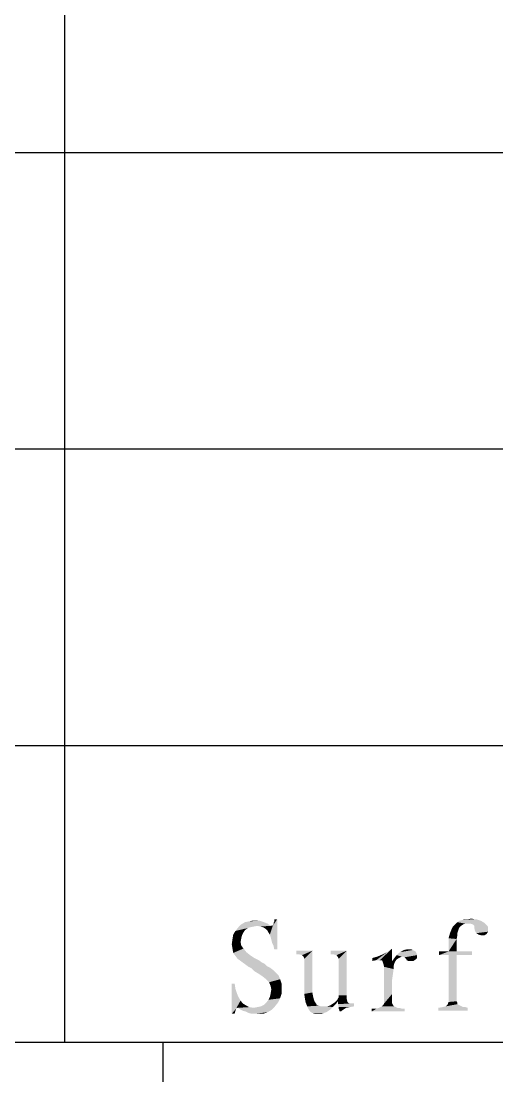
# Model space of a CAD drawing. Header units: millimetres. Extents: x 336 to 634, y 189 to 399.
# Drawn here: x 572.67 to 582.3, y 254.49 to 275.83 of the extents above; entities that cross this region are included whole.
import ezdxf

# ---------------------------------------------------------------- set-up
doc = ezdxf.new("R2010")
doc.units = ezdxf.units.MM

msp = doc.modelspace()

# ---------------------------------------------------------------- linework, layer by layer
at = {"color": 2, "linetype": 'Continuous'}
for p, q in [((573.54988, 297.17577), (573.54988, 255.17577)), ((448.54988, 273.17577), (628.54988, 273.17577)), ((448.54988, 267.17577), (628.54988, 267.17577)), ((448.54988, 261.17577), (628.54988, 261.17577)), ((448.54988, 255.17577), (628.54988, 255.17577))]:
    msp.add_line(p, q, dxfattribs=at)
at = {"color": 7, "linetype": 'Continuous'}
for p, q in [((448.54993, 255.17685), (628.54993, 255.17685)), ((575.54993, 229.17685), (575.54993, 255.17685))]:
    msp.add_line(p, q, dxfattribs=at)
for points in [[(577.58615, 257.6017), (577.66023, 257.57207), (577.12689, 257.55725)], [(577.58615, 257.6017), (577.12689, 257.55725), (577.20097, 257.6017)], [(577.54171, 257.61651), (577.20097, 257.6017), (577.27504, 257.61651)], [(577.20097, 257.6017), (577.54171, 257.61651), (577.58615, 257.6017)], [(577.42319, 257.63133), (577.49726, 257.63133), (577.27504, 257.61651)], [(577.42319, 257.63133), (577.27504, 257.61651), (577.34911, 257.63133)], [(577.27504, 257.61651), (577.49726, 257.63133), (577.54171, 257.61651)], [(577.70467, 257.34985), (577.76393, 257.52762), (577.85282, 257.66096)], [(577.71948, 257.3054), (577.70467, 257.34985), (577.85282, 257.66096)], [(577.7343, 257.24614), (577.71948, 257.3054), (577.85282, 257.66096)], [(577.74911, 257.18688), (577.7343, 257.24614), (577.85282, 257.66096)], [(577.77874, 257.12762), (577.74911, 257.18688), (577.85282, 257.66096)], [(577.76393, 257.52762), (577.77874, 257.55725), (577.85282, 257.66096)], [(577.77874, 257.58688), (577.79356, 257.61651), (577.85282, 257.66096)], [(577.77874, 257.55725), (577.77874, 257.58688), (577.85282, 257.66096)], [(577.79356, 257.05355), (577.77874, 257.12762), (577.85282, 257.66096)], [(577.85282, 257.66096), (577.79356, 257.61651), (577.79356, 257.66096)], [(577.79356, 257.05355), (577.85282, 257.66096), (577.85282, 257.05355)], [(581.66023, 257.57207), (581.45282, 257.55725), (581.49726, 257.6017)], [(581.97134, 257.63133), (581.49726, 257.6017), (581.54171, 257.63133)], [(581.49726, 257.6017), (581.97134, 257.63133), (582.04541, 257.58688)], [(581.49726, 257.6017), (582.04541, 257.58688), (581.66023, 257.57207)], [(581.54171, 257.63133), (581.60097, 257.64614), (581.88245, 257.66096)], [(581.54171, 257.63133), (581.88245, 257.66096), (581.97134, 257.63133)], [(581.838, 257.66096), (581.88245, 257.66096), (581.60097, 257.64614)], [(581.71948, 257.66096), (581.838, 257.66096), (581.60097, 257.64614)], [(581.71948, 257.66096), (581.60097, 257.64614), (581.66023, 257.66096)], [(581.71948, 257.66096), (581.77874, 257.67577), (581.838, 257.66096)], [(577.17134, 257.39429), (576.96393, 257.34985), (577.00837, 257.42392)], [(576.96393, 257.34985), (577.17134, 257.39429), (577.14171, 257.33503)], [(577.30467, 257.49799), (577.26023, 257.48318), (577.00837, 257.42392)], [(577.30467, 257.49799), (577.00837, 257.42392), (577.06763, 257.49799)], [(577.26023, 257.48318), (577.20097, 257.43873), (577.00837, 257.42392)], [(577.00837, 257.42392), (577.20097, 257.43873), (577.17134, 257.39429)], [(577.45282, 257.52762), (577.06763, 257.49799), (577.12689, 257.55725)], [(577.45282, 257.52762), (577.37874, 257.51281), (577.06763, 257.49799)], [(577.06763, 257.49799), (577.37874, 257.51281), (577.30467, 257.49799)], [(577.45282, 257.52762), (577.12689, 257.55725), (577.66023, 257.57207)], [(577.45282, 257.52762), (577.66023, 257.57207), (577.71948, 257.52762)], [(577.71948, 257.52762), (577.51208, 257.51281), (577.45282, 257.52762)], [(577.74911, 257.52762), (577.76393, 257.52762), (577.51208, 257.51281)], [(577.7343, 257.52762), (577.74911, 257.52762), (577.51208, 257.51281)], [(577.71948, 257.52762), (577.7343, 257.52762), (577.51208, 257.51281)], [(577.57134, 257.49799), (577.51208, 257.51281), (577.76393, 257.52762)], [(577.61578, 257.46836), (577.57134, 257.49799), (577.76393, 257.52762)], [(577.64541, 257.43873), (577.61578, 257.46836), (577.76393, 257.52762)], [(577.66023, 257.42392), (577.64541, 257.43873), (577.76393, 257.52762)], [(577.67504, 257.39429), (577.66023, 257.42392), (577.76393, 257.52762)], [(577.70467, 257.34985), (577.67504, 257.39429), (577.76393, 257.52762)], [(577.76393, 257.52762), (577.76393, 257.54244), (577.77874, 257.55725)], [(581.51208, 257.42392), (581.34911, 257.37947), (581.37874, 257.45355)], [(581.34911, 257.37947), (581.51208, 257.42392), (581.49726, 257.37947)], [(581.54171, 257.49799), (581.37874, 257.45355), (581.40837, 257.51281)], [(581.54171, 257.49799), (581.52689, 257.46836), (581.37874, 257.45355)], [(581.37874, 257.45355), (581.52689, 257.46836), (581.51208, 257.42392)], [(581.61578, 257.55725), (581.57134, 257.52762), (581.40837, 257.51281)], [(581.61578, 257.55725), (581.40837, 257.51281), (581.45282, 257.55725)], [(581.40837, 257.51281), (581.57134, 257.52762), (581.54171, 257.49799)], [(581.45282, 257.55725), (581.66023, 257.57207), (581.61578, 257.55725)], [(581.71948, 257.57207), (581.66023, 257.57207), (582.04541, 257.58688)], [(581.76393, 257.57207), (581.71948, 257.57207), (582.04541, 257.58688)], [(581.80837, 257.55725), (581.76393, 257.57207), (582.04541, 257.58688)], [(581.80837, 257.55725), (582.04541, 257.58688), (582.07504, 257.55725)], [(582.07504, 257.55725), (581.838, 257.52762), (581.80837, 257.55725)], [(581.838, 257.52762), (582.07504, 257.55725), (582.10467, 257.52762)], [(582.10467, 257.52762), (581.838, 257.49799), (581.838, 257.52762)], [(581.838, 257.49799), (582.10467, 257.52762), (582.11948, 257.49799)], [(582.11948, 257.49799), (581.85282, 257.42392), (581.838, 257.49799)], [(582.11948, 257.49799), (582.11948, 257.46836), (581.85282, 257.42392)], [(581.85282, 257.42392), (582.11948, 257.46836), (582.11948, 257.4091)], [(582.11948, 257.4091), (581.88245, 257.37947), (581.85282, 257.42392)], [(581.88245, 257.37947), (582.11948, 257.4091), (582.08986, 257.36466)], [(577.11208, 257.2017), (576.9343, 257.15725), (576.94911, 257.26096)], [(576.9343, 257.15725), (577.11208, 257.2017), (577.12689, 257.12762)], [(577.14171, 257.33503), (576.94911, 257.26096), (576.96393, 257.34985)], [(577.14171, 257.33503), (577.12689, 257.27577), (576.94911, 257.26096)], [(576.94911, 257.26096), (577.12689, 257.27577), (577.11208, 257.2017)], [(581.49726, 257.37947), (581.49726, 257.33503), (581.31948, 257.27577)], [(581.49726, 257.37947), (581.31948, 257.27577), (581.34911, 257.37947)], [(581.31948, 257.27577), (581.49726, 257.33503), (581.48245, 257.26096)], [(581.48245, 257.26096), (581.31948, 257.00911), (581.31948, 257.27577)], [(581.48245, 257.26096), (581.48245, 257.18688), (581.31948, 257.00911)], [(581.48245, 257.18688), (581.48245, 257.09799), (581.31948, 257.00911)], [(582.08986, 257.36466), (581.92689, 257.34985), (581.88245, 257.37947)], [(581.98615, 257.33503), (581.92689, 257.34985), (582.08986, 257.36466)], [(581.98615, 257.33503), (582.08986, 257.36466), (582.04541, 257.33503)], [(577.12689, 257.12762), (576.94911, 257.06836), (576.9343, 257.15725)], [(576.94911, 257.06836), (577.12689, 257.12762), (577.17134, 257.06836)], [(577.17134, 257.06836), (576.96393, 256.97947), (576.94911, 257.06836)], [(577.17134, 257.06836), (577.2306, 256.99429), (576.96393, 256.97947)], [(576.96393, 256.97947), (577.2306, 256.99429), (577.30467, 256.93503)], [(577.30467, 256.93503), (577.00837, 256.92022), (576.96393, 256.97947)], [(578.56393, 257.02392), (578.238, 256.94985), (578.238, 257.02392)], [(578.29726, 256.94985), (578.238, 256.94985), (578.56393, 257.02392)], [(578.35652, 256.93503), (578.29726, 256.94985), (578.56393, 257.02392)], [(578.38615, 256.9054), (578.35652, 256.93503), (578.56393, 257.02392)], [(578.40097, 256.86096), (578.38615, 256.9054), (578.56393, 257.02392)], [(578.40097, 256.86096), (578.56393, 257.02392), (578.56393, 256.17948)], [(579.26023, 257.02392), (578.9343, 256.94985), (578.9343, 257.02392)], [(578.99356, 256.94985), (578.9343, 256.94985), (579.26023, 257.02392)], [(579.05282, 256.93503), (578.99356, 256.94985), (579.26023, 257.02392)], [(579.08245, 256.89059), (579.05282, 256.93503), (579.26023, 257.02392)], [(579.09726, 256.86096), (579.08245, 256.89059), (579.26023, 257.02392)], [(579.09726, 256.66836), (579.09726, 256.86096), (579.26023, 257.02392)], [(579.09726, 256.52022), (579.09726, 256.66836), (579.26023, 257.02392)], [(579.09726, 256.38688), (579.09726, 256.52022), (579.26023, 257.02392)], [(579.09726, 256.26836), (579.09726, 256.38688), (579.26023, 257.02392)], [(579.09726, 256.17948), (579.09726, 256.26836), (579.26023, 257.02392)], [(579.09726, 256.12022), (579.09726, 256.17948), (579.26023, 257.02392)], [(579.09726, 256.12022), (579.26023, 257.02392), (579.26023, 256.12022)], [(579.85282, 256.83133), (580.07504, 256.99429), (580.17874, 257.06836)], [(579.92689, 256.83133), (579.85282, 256.83133), (580.17874, 257.06836)], [(579.85282, 256.83133), (579.98615, 256.94985), (580.07504, 256.99429)], [(579.97134, 256.83133), (579.92689, 256.83133), (580.17874, 257.06836)], [(579.97134, 256.83133), (580.17874, 257.06836), (580.17874, 256.81651)], [(580.66763, 256.97948), (580.68245, 256.94985), (580.26763, 256.93503)], [(580.66763, 256.97948), (580.26763, 256.93503), (580.31208, 256.97948)], [(580.31208, 256.97948), (580.34171, 256.99429), (580.65282, 257.0091)], [(580.31208, 256.97948), (580.65282, 257.0091), (580.66763, 256.97948)], [(580.59356, 257.03873), (580.62319, 257.02392), (580.34171, 256.99429)], [(580.59356, 257.03873), (580.34171, 256.99429), (580.41578, 257.03873)], [(580.62319, 257.02392), (580.65282, 257.0091), (580.34171, 256.99429)], [(580.51948, 257.05355), (580.56393, 257.05355), (580.41578, 257.03873)], [(580.51948, 257.05355), (580.41578, 257.03873), (580.48986, 257.05355)], [(580.41578, 257.03873), (580.56393, 257.05355), (580.59356, 257.03873)], [(581.48245, 257.00911), (581.79356, 257.00911), (581.12689, 256.93503)], [(581.31948, 257.00911), (581.48245, 257.00911), (581.12689, 256.93503)], [(581.31948, 257.00911), (581.12689, 256.93503), (581.12689, 257.00911)], [(581.31948, 256.93503), (581.12689, 256.93503), (581.79356, 257.00911)], [(581.31948, 257.00911), (581.48245, 257.09799), (581.48245, 257.00911)], [(581.48245, 256.93503), (581.31948, 256.93503), (581.79356, 257.00911)], [(581.48245, 256.93503), (581.79356, 257.00911), (581.79356, 256.93503)], [(577.00837, 256.92022), (577.30467, 256.93503), (577.39356, 256.87577)], [(577.39356, 256.87577), (577.05282, 256.86096), (577.00837, 256.92022)], [(577.05282, 256.86096), (577.39356, 256.87577), (577.48245, 256.83133)], [(577.48245, 256.83133), (577.27504, 256.69799), (577.05282, 256.86096)], [(577.48245, 256.83133), (577.54171, 256.78688), (577.27504, 256.69799)], [(577.54171, 256.78688), (577.60097, 256.75725), (577.27504, 256.69799)], [(577.60097, 256.75725), (577.64541, 256.71281), (577.27504, 256.69799)], [(578.56393, 256.17948), (578.40097, 256.14985), (578.40097, 256.86096)], [(579.85282, 256.83133), (579.77874, 256.87577), (579.88245, 256.9054)], [(579.85282, 256.83133), (579.77874, 256.81651), (579.77874, 256.87577)], [(579.85282, 256.83133), (579.88245, 256.9054), (579.98615, 256.94985)], [(580.17874, 256.81651), (579.98615, 256.8017), (579.97134, 256.83133)], [(580.238, 256.8017), (579.98615, 256.8017), (580.17874, 256.81651)], [(580.238, 256.8017), (580.00097, 256.75725), (579.98615, 256.8017)], [(580.238, 256.8017), (580.22319, 256.77207), (580.00097, 256.75725)], [(580.00097, 256.75725), (580.22319, 256.77207), (580.20837, 256.71281)], [(580.20837, 256.71281), (580.01578, 256.69799), (580.00097, 256.75725)], [(580.31208, 256.87577), (580.26763, 256.84614), (580.17874, 256.81651)], [(580.31208, 256.87577), (580.17874, 256.81651), (580.22319, 256.87577)], [(580.17874, 256.81651), (580.26763, 256.84614), (580.238, 256.8017)], [(580.37134, 256.9054), (580.22319, 256.87577), (580.26763, 256.93503)], [(580.37134, 256.9054), (580.34171, 256.89059), (580.22319, 256.87577)], [(580.22319, 256.87577), (580.34171, 256.89059), (580.31208, 256.87577)], [(580.26763, 256.93503), (580.68245, 256.94985), (580.68245, 256.93503)], [(580.26763, 256.93503), (580.68245, 256.93503), (580.37134, 256.9054)], [(580.40097, 256.9054), (580.37134, 256.9054), (580.68245, 256.93503)], [(580.4306, 256.89059), (580.40097, 256.9054), (580.68245, 256.93503)], [(580.44541, 256.87577), (580.4306, 256.89059), (580.68245, 256.93503)], [(580.44541, 256.87577), (580.68245, 256.93503), (580.68245, 256.87577)], [(580.68245, 256.87577), (580.46023, 256.86096), (580.44541, 256.87577)], [(580.46023, 256.86096), (580.68245, 256.87577), (580.65282, 256.84614)], [(580.65282, 256.84614), (580.47504, 256.83133), (580.46023, 256.86096)], [(580.50467, 256.81651), (580.47504, 256.83133), (580.65282, 256.84614)], [(580.5343, 256.81651), (580.50467, 256.81651), (580.65282, 256.84614)], [(580.56393, 256.81651), (580.5343, 256.81651), (580.65282, 256.84614)], [(580.56393, 256.81651), (580.65282, 256.84614), (580.60837, 256.81651)], [(581.48245, 256.93503), (581.48245, 256.0017), (581.31948, 255.98688)], [(581.48245, 256.93503), (581.31948, 255.98688), (581.31948, 256.93503)], [(577.27504, 256.69799), (577.64541, 256.71281), (577.70467, 256.68318)], [(577.70467, 256.68318), (577.3343, 256.66836), (577.27504, 256.69799)], [(577.3343, 256.66836), (577.70467, 256.68318), (577.76393, 256.63873)], [(577.76393, 256.63873), (577.39356, 256.6091), (577.3343, 256.66836)], [(577.39356, 256.6091), (577.76393, 256.63873), (577.82319, 256.57947)], [(577.82319, 256.57947), (577.46763, 256.56466), (577.39356, 256.6091)], [(577.46763, 256.56466), (577.82319, 256.57947), (577.88245, 256.52022)], [(577.88245, 256.52022), (577.55652, 256.5054), (577.46763, 256.56466)], [(580.01578, 256.69799), (580.20837, 256.71281), (580.20837, 256.65355)], [(580.20837, 256.65355), (580.01578, 255.95725), (580.01578, 256.69799)], [(580.20837, 256.65355), (580.19356, 256.54985), (580.01578, 255.95725)], [(580.19356, 256.54985), (580.17874, 256.44614), (580.01578, 255.95725)], [(576.99356, 256.35725), (577.00837, 256.25355), (576.9343, 255.74985)], [(576.99356, 256.35725), (576.9343, 255.74985), (576.9343, 256.35725)], [(577.6306, 256.44614), (577.55652, 256.5054), (577.88245, 256.52022)], [(577.6306, 256.44614), (577.88245, 256.52022), (577.91208, 256.44614)], [(577.91208, 256.44614), (577.68986, 256.38688), (577.6306, 256.44614)], [(577.68986, 256.38688), (577.91208, 256.44614), (577.94171, 256.35725)], [(577.94171, 256.35725), (577.71948, 256.31281), (577.68986, 256.38688)], [(577.71948, 256.31281), (577.94171, 256.35725), (577.94171, 256.25355)], [(580.17874, 256.44614), (580.17874, 256.31281), (580.01578, 255.95725)], [(577.00837, 256.25355), (577.038, 256.16466), (576.9343, 255.74985)], [(577.038, 256.16466), (577.06763, 256.09059), (576.9343, 255.74985)], [(577.94171, 256.14985), (577.70467, 256.09059), (577.71948, 256.14985)], [(577.70467, 256.09059), (577.94171, 256.14985), (577.91208, 256.06096)], [(577.94171, 256.25355), (577.7343, 256.23873), (577.71948, 256.31281)], [(577.71948, 256.14985), (577.7343, 256.23873), (577.94171, 256.25355)], [(577.71948, 256.14985), (577.94171, 256.25355), (577.94171, 256.14985)], [(578.40097, 256.14985), (578.56393, 256.17948), (578.57874, 256.1054)], [(578.57874, 256.1054), (578.41578, 256.04614), (578.40097, 256.14985)], [(579.08245, 256.06096), (579.09726, 256.07577), (579.26023, 256.12022)], [(579.08245, 256.06096), (579.26023, 256.12022), (579.26023, 256.04614)], [(579.26023, 256.12022), (579.09726, 256.07577), (579.09726, 256.12022)], [(580.17874, 256.31281), (580.17874, 256.14985), (580.01578, 255.95725)], [(580.17874, 256.14985), (580.17874, 255.98688), (580.01578, 255.95725)], [(577.06763, 256.09059), (577.11208, 256.01651), (576.9343, 255.74985)], [(577.11208, 256.01651), (577.02319, 255.85355), (576.9343, 255.74985)], [(577.11208, 256.01651), (577.038, 255.86836), (577.02319, 255.85355)], [(577.11208, 256.01651), (577.15652, 255.95725), (577.038, 255.86836)], [(577.15652, 255.95725), (577.2306, 255.91281), (577.038, 255.86836)], [(577.2306, 255.91281), (577.28986, 255.88318), (577.038, 255.86836)], [(577.12689, 255.82392), (577.37874, 255.86836), (577.80837, 255.89799)], [(577.12689, 255.82392), (577.80837, 255.89799), (577.7343, 255.82392)], [(577.37874, 255.86836), (577.45282, 255.88318), (577.80837, 255.89799)], [(577.80837, 255.89799), (577.45282, 255.88318), (577.52689, 255.89799)], [(577.52689, 255.89799), (577.58615, 255.92762), (577.86763, 255.97207)], [(577.52689, 255.89799), (577.86763, 255.97207), (577.80837, 255.89799)], [(577.86763, 255.97207), (577.58615, 255.92762), (577.6306, 255.97207)], [(577.6306, 255.97207), (577.67504, 256.03133), (577.91208, 256.06096)], [(577.6306, 255.97207), (577.91208, 256.06096), (577.86763, 255.97207)], [(577.91208, 256.06096), (577.67504, 256.03133), (577.70467, 256.09059)], [(578.41578, 256.04614), (578.57874, 256.1054), (578.59356, 256.04614)], [(578.59356, 256.04614), (578.4306, 255.97207), (578.41578, 256.04614)], [(578.59356, 256.04614), (578.60837, 256.0017), (578.4306, 255.97207)], [(578.4306, 255.97207), (578.60837, 256.0017), (578.638, 255.95725)], [(578.638, 255.95725), (578.46023, 255.89799), (578.4306, 255.97207)], [(578.638, 255.95725), (578.65282, 255.92762), (578.46023, 255.89799)], [(578.65282, 255.92762), (578.69726, 255.91281), (578.46023, 255.89799)], [(578.46023, 255.89799), (578.69726, 255.91281), (578.74171, 255.89799)], [(578.74171, 255.89799), (578.48986, 255.83873), (578.46023, 255.89799)], [(578.86023, 255.89799), (578.97874, 255.88318), (578.48986, 255.83873)], [(578.80097, 255.89799), (578.86023, 255.89799), (578.48986, 255.83873)], [(578.74171, 255.89799), (578.80097, 255.89799), (578.48986, 255.83873)], [(578.86023, 255.89799), (578.91948, 255.91281), (579.038, 255.94244)], [(578.86023, 255.89799), (579.038, 255.94244), (578.97874, 255.88318)], [(579.038, 255.94244), (578.91948, 255.91281), (578.96393, 255.94244)], [(578.96393, 255.94244), (579.00837, 255.97207), (579.08245, 256.0017)], [(578.96393, 255.94244), (579.08245, 256.0017), (579.038, 255.94244)], [(579.08245, 256.0017), (579.00837, 255.97207), (579.038, 256.0017)], [(579.038, 256.0017), (579.06763, 256.03133), (579.26023, 256.04614)], [(579.08245, 256.0017), (579.038, 256.0017), (579.26023, 256.04614)], [(579.26023, 256.04614), (579.06763, 256.03133), (579.08245, 256.06096)], [(579.08245, 256.0017), (579.26023, 256.04614), (579.27504, 255.98688)], [(579.27504, 255.98688), (579.08245, 255.94244), (579.08245, 256.0017)], [(579.27504, 255.98688), (579.30467, 255.95725), (579.08245, 255.94244)], [(579.37874, 255.95725), (579.40837, 255.95725), (579.08245, 255.94244)], [(579.3343, 255.95725), (579.37874, 255.95725), (579.08245, 255.94244)], [(579.30467, 255.95725), (579.3343, 255.95725), (579.08245, 255.94244)], [(579.08245, 255.94244), (579.40837, 255.95725), (579.40837, 255.89799)], [(579.40837, 255.89799), (579.09726, 255.88318), (579.08245, 255.94244)], [(579.09726, 255.88318), (579.40837, 255.89799), (579.31948, 255.88318)], [(580.22319, 255.89799), (579.94171, 255.88318), (579.97134, 255.89799)], [(579.94171, 255.88318), (580.22319, 255.89799), (580.25282, 255.88318)], [(579.97134, 255.89799), (579.98615, 255.91281), (580.19356, 255.92762)], [(579.97134, 255.89799), (580.19356, 255.92762), (580.22319, 255.89799)], [(580.19356, 255.92762), (579.98615, 255.91281), (580.00097, 255.92762)], [(580.17874, 255.95725), (580.00097, 255.92762), (580.01578, 255.95725)], [(580.00097, 255.92762), (580.17874, 255.95725), (580.19356, 255.92762)], [(580.01578, 255.95725), (580.17874, 255.98688), (580.17874, 255.95725)], [(581.58615, 255.89799), (581.20097, 255.88318), (581.26023, 255.89799)], [(581.20097, 255.88318), (581.58615, 255.89799), (581.61578, 255.88318)], [(581.49726, 255.94244), (581.52689, 255.92762), (581.26023, 255.89799)], [(581.49726, 255.94244), (581.26023, 255.89799), (581.30467, 255.94244)], [(581.52689, 255.92762), (581.55652, 255.91281), (581.26023, 255.89799)], [(581.26023, 255.89799), (581.55652, 255.91281), (581.58615, 255.89799)], [(581.49726, 255.97207), (581.30467, 255.94244), (581.31948, 255.98688)], [(581.30467, 255.94244), (581.49726, 255.97207), (581.49726, 255.94244)], [(581.31948, 255.98688), (581.48245, 256.0017), (581.49726, 255.97207)], [(577.02319, 255.85355), (577.00837, 255.8091), (576.9343, 255.74985)], [(576.9343, 255.74985), (577.00837, 255.8091), (576.99356, 255.74985)], [(577.05282, 255.86836), (577.038, 255.86836), (577.28986, 255.88318)], [(577.05282, 255.86836), (577.28986, 255.88318), (577.37874, 255.86836)], [(577.37874, 255.86836), (577.08245, 255.85355), (577.05282, 255.86836)], [(577.12689, 255.82392), (577.08245, 255.85355), (577.37874, 255.86836)], [(577.7343, 255.82392), (577.15652, 255.8091), (577.12689, 255.82392)], [(577.21578, 255.79429), (577.15652, 255.8091), (577.7343, 255.82392)], [(577.21578, 255.79429), (577.7343, 255.82392), (577.66023, 255.77947)], [(577.66023, 255.77947), (577.27504, 255.76466), (577.21578, 255.79429)], [(577.3343, 255.74985), (577.27504, 255.76466), (577.66023, 255.77947)], [(577.40837, 255.74985), (577.3343, 255.74985), (577.66023, 255.77947)], [(577.48245, 255.74985), (577.40837, 255.74985), (577.66023, 255.77947)], [(577.48245, 255.74985), (577.66023, 255.77947), (577.57134, 255.74985)], [(578.48986, 255.83873), (578.97874, 255.88318), (578.9343, 255.83873)], [(578.9343, 255.83873), (578.51948, 255.79429), (578.48986, 255.83873)], [(578.9343, 255.83873), (578.88986, 255.8091), (578.51948, 255.79429)], [(578.51948, 255.79429), (578.88986, 255.8091), (578.84541, 255.77947)], [(578.84541, 255.77947), (578.56393, 255.76466), (578.51948, 255.79429)], [(578.56393, 255.76466), (578.84541, 255.77947), (578.80097, 255.76466)], [(578.80097, 255.76466), (578.62319, 255.74985), (578.56393, 255.76466)], [(578.68245, 255.74985), (578.62319, 255.74985), (578.80097, 255.76466)], [(578.68245, 255.74985), (578.80097, 255.76466), (578.74171, 255.74985)], [(579.31948, 255.88318), (579.24541, 255.86836), (579.09726, 255.85355)], [(579.31948, 255.88318), (579.09726, 255.85355), (579.09726, 255.88318)], [(579.09726, 255.85355), (579.24541, 255.86836), (579.20097, 255.83873)], [(579.20097, 255.83873), (579.11208, 255.82392), (579.09726, 255.85355)], [(579.11208, 255.8091), (579.11208, 255.82392), (579.20097, 255.83873)], [(579.11208, 255.8091), (579.20097, 255.83873), (579.15652, 255.8091)], [(579.15652, 255.8091), (579.12689, 255.79429), (579.11208, 255.8091)], [(579.12689, 255.79429), (579.15652, 255.8091), (579.14171, 255.79429)], [(580.37134, 255.85355), (580.4306, 255.85355), (579.76393, 255.79429)], [(579.86763, 255.85355), (580.37134, 255.85355), (579.76393, 255.79429)], [(579.82319, 255.85355), (579.86763, 255.85355), (579.76393, 255.79429)], [(579.82319, 255.85355), (579.76393, 255.79429), (579.76393, 255.85355)], [(579.76393, 255.79429), (580.4306, 255.85355), (580.4306, 255.79429)], [(580.28245, 255.86836), (580.32689, 255.86836), (579.86763, 255.85355)], [(580.28245, 255.86836), (579.86763, 255.85355), (579.91208, 255.86836)], [(579.86763, 255.85355), (580.32689, 255.86836), (580.37134, 255.85355)], [(580.25282, 255.88318), (579.91208, 255.86836), (579.94171, 255.88318)], [(579.91208, 255.86836), (580.25282, 255.88318), (580.28245, 255.86836)], [(581.61578, 255.88318), (581.66023, 255.88318), (581.11208, 255.86836)], [(581.61578, 255.88318), (581.11208, 255.86836), (581.20097, 255.88318)], [(581.11208, 255.86836), (581.66023, 255.88318), (581.70467, 255.86836)], [(581.70467, 255.86836), (581.11208, 255.80911), (581.11208, 255.86836)], [(581.11208, 255.80911), (581.70467, 255.86836), (581.70467, 255.80911)]]:
    msp.add_solid(points, dxfattribs=at)

doc.saveas('drawing.dxf')
